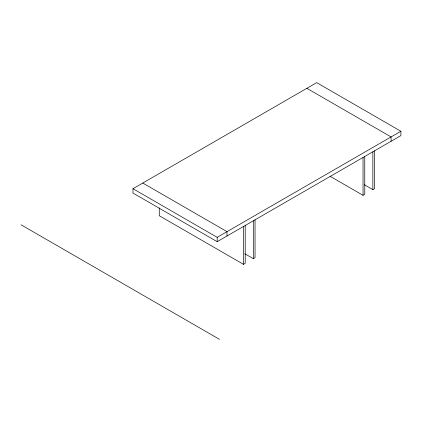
<?xml version="1.0" encoding="UTF-8"?>
<svg xmlns="http://www.w3.org/2000/svg" width="422" height="422" viewBox="0 0 422 422"><rect width="100%" height="100%" fill="white"/><g stroke="black" fill="none" stroke-linecap="round" stroke-linejoin="round"><path stroke-width="0.63" d="M132.967 188.713L316.69 82.643L400.9 131.258L400.9 135.604L217.177 241.679L132.967 193.06L132.967 188.713L217.177 237.333L400.9 131.258M159.273 207.893L159.273 215.726L243.483 264.341L245.214 263.344L245.214 225.453M244.771 253.743L253.305 258.67L255.041 257.668L255.041 219.783M330.036 176.264L363.036 195.317L364.766 194.315L364.766 156.467M364.328 184.72L372.863 189.647L374.594 188.645L374.594 150.791M306.863 88.314L391.073 136.934L391.073 141.28M142.794 183.042L227.004 231.657L227.004 236.003M21.1 224.815L219.498 339.357M372.863 151.793L372.863 189.647M363.036 157.464L363.036 195.317M253.305 220.78L253.305 258.67M243.483 226.456L243.483 264.341M217.177 237.333L217.177 241.679"/></g></svg>
